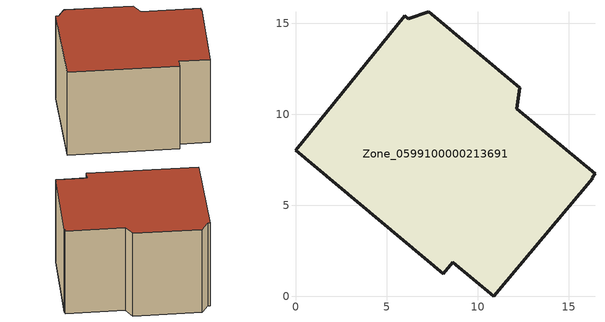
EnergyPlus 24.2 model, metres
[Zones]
Zone_0599100000213691
 floor ground (C_G): 16.33,6.48 10.89,0 8.64,1.89 8.1,1.25 0,8.02 6.01,15.42 6.2,15.26 7.31,15.64 12.32,11.46 12.15,10.31 16.44,6.72 16.28,6.53 z0
 wall outside (C_F): 12.32,11.46 7.31,15.64 6.2,15.26 6.01,15.42 0,8.02 8.1,1.25 8.64,1.89 10.89,0 16.33,6.48 16.28,6.53 16.44,6.72 12.15,10.31 12.32,11.46 z0:9.25
 roof outside (C_R): 10.89,0 16.33,6.48 16.28,6.53 16.44,6.72 12.15,10.31 12.32,11.46 7.31,15.64 6.2,15.26 6.01,15.42 0,8.02 8.1,1.25 8.64,1.89 z9.25
[BUILDING]
Pand.0599100000213691: North Axis=0; Terrain=City; Loads Convergence Tolerance Value=0.04; Temperature Convergence Tolerance Value=0.4; Solar Distribution=FullExterior; Maximum Number of Warmup Days=25; Minimum Number of Warmup Days=1
[Site:Location]
Rotterdam.The.Hague.AP_ZH_NLD Design_Conditions: Latitude=51.96; Longitude=4.45; Time Zone=1; Elevation=-4.5
[SITE:GROUNDTEMPERATURE:BUILDINGSURFACE]
18, 18, 18, 18, 18, 18, 18, 18, 18, 18, 18, 18
[MATERIAL] Thermal Absorptance=0.9; Solar Absorptance=0.7; Visible Absorptance=0.7
Name | Roughness | Thickness | Conductivity | Density | Specific Heat
G.TC.1946 | MediumSmooth | 0.15 | 1 | 540 | 1210
F.TC.1946 | Rough | 0.3 | 0.857143 | 1920 | 840
R.TC.1946 | MediumRough | 0.2 | 0.909091 | 1500 | 1000
[CONSTRUCTION]
C_G: G.TC.1946
C_F: F.TC.1946
C_R: R.TC.1946
[ZONE]
Zone_0599100000213691: Type=1; Multiplier=1; Ceiling Height=Autocalculate; Volume=Autocalculate; Floor Area=autocalculate; Part of Total Floor Area=Yes
[ZONEINFILTRATION:DESIGNFLOWRATE]
Infil_Zone_0599100000213691: Zone or ZoneList or Space or SpaceList=Zone_0599100000213691; Schedule=AlwaysOn; Design Flow Rate Calculation Method=Flow/Area; Flow Rate per Floor Area=0.003; Constant Term Coefficient=1; Temperature Term Coefficient=0; Velocity Term Coefficient=0; Velocity Squared Term Coefficient=0
[HVACTEMPLATE:ZONE:IDEALLOADSAIRSYSTEM]
Zone_0599100000213691: Maximum Heating Supply Air Temperature=50; Minimum Cooling Supply Air Temperature=13; Maximum Heating Supply Air Humidity Ratio=0.0156; Minimum Cooling Supply Air Humidity Ratio=0.0077; Heating Limit=NoLimit; Cooling Limit=NoLimit; Dehumidification Control Type=ConstantSensibleHeatRatio; Cooling Sensible Heat Ratio=0.7; Dehumidification Setpoint=60; Humidification Control Type=None; Humidification Setpoint=30; Outdoor Air Method=None; Outdoor Air Flow Rate per Person=0.00944; Outdoor Air Flow Rate per Zone Floor Area=0; Outdoor Air Flow Rate per Zone=0; Demand Controlled Ventilation Type=None; Outdoor Air Economizer Type=NoEconomizer; Heat Recovery Type=None; Sensible Heat Recovery Effectiveness=0.7; Latent Heat Recovery Effectiveness=0.65
[ZONECONTROL:THERMOSTAT]
ThermostatControl_Zone_0599100000213691: Zone or ZoneList=Zone_0599100000213691; Control Type Schedule=DualSetpointControlType; Control 1=Thermostat_Zone_0599100000213691; Temperature Difference Between Cutout And Setpoint=0
[THERMOSTATSETPOINT:DUALSETPOINT]
Thermostat_Zone_0599100000213691: Heating Setpoint Temperature Schedule=HeatingSetpoint_Zone_0599100000213691; Cooling Setpoint Temperature Schedule=CoolingSetpoint_Zone_0599100000213691
[SCHEDULE:COMPACT]
HeatingSetpoint_Zone_0599100000213691: Through: 12/31, For: AllDays, Until: 24:00, 21
CoolingSetpoint_Zone_0599100000213691: Through: 12/31, For: AllDays, Until: 24:00, 24
DualSetpointControlType: Through: 12/31, For: AllDays, Until: 24:00, 4
AlwaysOn: Through: 12/31, For: AllDays, Until: 24:00, 1
